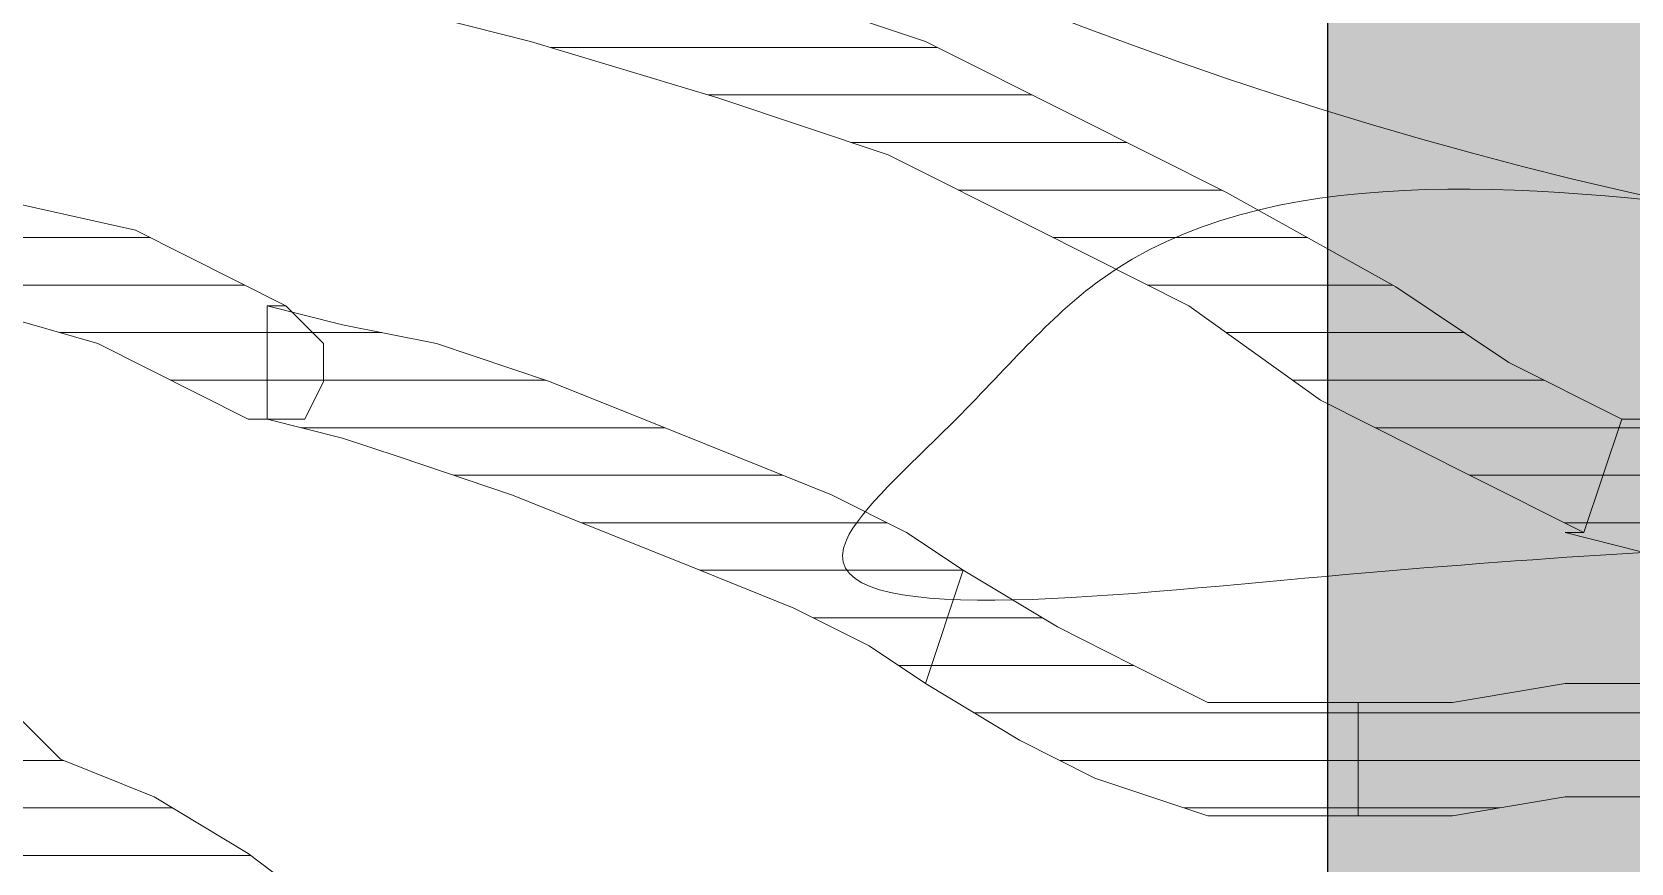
# Model space of a CAD drawing. Header units: centimetres. Extents: x 54005 to 61405, y 90310 to 94744.
# Drawn here: x 56643.234 to 56647.44, y 91602.886 to 91605.072 of the extents above; entities that cross this region are included whole.
import ezdxf

# ---------------------------------------------------------------- set-up
doc = ezdxf.new("R2010")
doc.units = ezdxf.units.CM
doc.header["$LTSCALE"] = 25
doc.linetypes.add('DASHDOT2', pattern=[0.5, 0.25, -0.125, 0, -0.125])
doc.layers.get('0').update_dxf_attribs({"lineweight": 0})
doc.layers.add('BA_axis', color=5, linetype='DASHDOT2')
doc.layers.add('OC-Mutfak_Ekipman', color=252, linetype='Continuous')
pattern_1 = [(360, (-5108.51305, -673.59423), (1e-16, 0.125), [25])]

# ---------------------------------------------------------------- blocks, each defined once
blk = doc.blocks.new('salatabar')
at = {"layer": 'OC-Mutfak_Ekipman'}
h = blk.add_hatch(color=256, dxfattribs=at)
h.dxf.hatch_style = 1
h.paths.add_polyline_path([(93394.0447, -80809.4894, 0.414212), (93393.0448, -80808.4893, 0.41421), (93392.0447, -80809.4893), (93392.0331, -80957.4893, 0.414217), (93393.0331, -80958.4893, 0.414216), (93394.0331, -80957.4894)])
h.paths.add_polyline_path([(93402.0447, -80809.4899, 0.414217), (93401.0448, -80808.4899, 0.414216), (93400.0447, -80809.4898), (93400.0331, -80957.4898, 0.414212), (93401.0331, -80958.4899, 0.41421), (93402.0331, -80957.4899)])
h.paths.add_polyline_path([(93410.0447, -80809.4905, 0.414217), (93409.0448, -80808.4904, 0.41421), (93408.0447, -80809.4903), (93408.0331, -80957.4903, 0.414217), (93409.0331, -80958.4904, 0.41421), (93410.0331, -80957.4905)])
h.paths.add_polyline_path([(93416.0331, -80957.4908, 0.414217), (93417.0331, -80958.4909, 0.41421), (93418.0331, -80957.491), (93418.0447, -80809.491, 0.414217), (93417.0448, -80808.4909, 0.41421), (93416.0447, -80809.4908)])
h.paths.add_polyline_path([(93426.0447, -80809.4915, 0.414217), (93425.0448, -80808.4914, 0.41421), (93424.0447, -80809.4913), (93424.0331, -80957.4913, 0.414217), (93425.0331, -80958.4914, 0.41421), (93426.0331, -80957.4915)])
blk.add_line((93402.0331, -80957.4899), (93402.0447, -80809.4899), dxfattribs=at)
blk = doc.blocks.new('by')
at = {"ltscale": 30}
h = blk.add_hatch(dxfattribs=at)
h.set_pattern_fill('DC_LINES', color=256, scale=0.1, style=0)
h.set_pattern_definition(pattern_1)
edge = h.paths.add_edge_path(flags=0)
edge.add_line((6366.4187, 2203.9433), (6366.9128, 2203.844))
edge.add_line((6366.9128, 2203.844), (6367.4079, 2203.695))
edge.add_line((6367.4079, 2203.695), (6367.8532, 2203.5459))
edge.add_line((6367.8532, 2203.5459), (6368.2488, 2203.3472))
edge.add_line((6368.2488, 2203.3472), (6368.6452, 2203.1486))
edge.add_line((6368.6452, 2203.1486), (6369.0905, 2202.9002))
edge.add_line((6369.0905, 2202.9002), (6369.3874, 2202.7015))
edge.add_line((6369.3874, 2202.7015), (6369.6843, 2202.5524))
edge.add_line((6369.6843, 2202.5524), (6369.5847, 2202.2544))
edge.add_line((6369.5847, 2202.2544), (6369.2878, 2202.4034))
edge.add_line((6369.2878, 2202.4034), (6368.8923, 2202.6021))
edge.add_line((6368.8923, 2202.6021), (6368.5456, 2202.8505))
edge.add_line((6368.5456, 2202.8505), (6368.1501, 2203.0492))
edge.add_line((6368.1501, 2203.0492), (6367.7546, 2203.2479))
edge.add_line((6367.7546, 2203.2479), (6367.3093, 2203.3969))
edge.add_line((6367.3093, 2203.3969), (6366.8142, 2203.5459))
edge.add_line((6366.8142, 2203.5459), (6366.4187, 2203.6453))
h = blk.add_hatch(dxfattribs=at)
h.set_pattern_fill('DC_LINES', color=256, scale=0.1, style=0)
h.set_pattern_definition(pattern_1)
edge = h.paths.add_edge_path(flags=0)
edge.add_line((6366.4187, 2203.9433), (6366.9128, 2203.844))
edge.add_line((6366.9128, 2203.844), (6367.4079, 2203.695))
edge.add_line((6367.4079, 2203.695), (6367.8532, 2203.5459))
edge.add_line((6367.8532, 2203.5459), (6368.2488, 2203.3472))
edge.add_line((6368.2488, 2203.3472), (6368.6452, 2203.1486))
edge.add_line((6368.6452, 2203.1486), (6369.0905, 2202.9002))
edge.add_line((6369.0905, 2202.9002), (6369.3874, 2202.7015))
edge.add_line((6369.3874, 2202.7015), (6369.6843, 2202.5524))
edge.add_line((6369.6843, 2202.5524), (6369.5847, 2202.2544))
edge.add_line((6369.5847, 2202.2544), (6369.2878, 2202.4034))
edge.add_line((6369.2878, 2202.4034), (6368.8923, 2202.6021))
edge.add_line((6368.8923, 2202.6021), (6368.5456, 2202.8505))
edge.add_line((6368.5456, 2202.8505), (6368.1501, 2203.0492))
edge.add_line((6368.1501, 2203.0492), (6367.7546, 2203.2479))
edge.add_line((6367.7546, 2203.2479), (6367.3093, 2203.3969))
edge.add_line((6367.3093, 2203.3969), (6366.8142, 2203.5459))
edge.add_line((6366.8142, 2203.5459), (6366.4187, 2203.6453))
h = blk.add_hatch(dxfattribs=at)
h.set_pattern_fill('DC_LINES', color=256, scale=0.1, style=0)
h.set_pattern_definition(pattern_1)
edge = h.paths.add_edge_path(flags=0)
edge.add_line((6366.1218, 2202.5524), (6366.072, 2202.5524))
edge.add_line((6366.072, 2202.5524), (6365.6765, 2202.7512))
edge.add_line((6365.6765, 2202.7512), (6365.3298, 2202.8505))
edge.add_line((6365.3298, 2202.8505), (6365.0329, 2202.9002))
edge.add_line((6365.0329, 2202.9002), (6364.7859, 2202.9002))
edge.add_line((6364.7859, 2202.9002), (6364.6374, 2202.8505))
edge.add_line((6364.6374, 2202.8505), (6364.5388, 2202.8008))
edge.add_line((6364.5388, 2202.8008), (6364.489, 2202.7512))
edge.add_line((6364.489, 2202.7512), (6364.4392, 2202.7015))
edge.add_line((6364.4392, 2202.7015), (6364.1423, 2202.8008))
edge.add_line((6364.1423, 2202.8008), (6364.1921, 2202.9498))
edge.add_line((6364.1921, 2202.9498), (6364.3405, 2203.0989))
edge.add_line((6364.3405, 2203.0989), (6364.5388, 2203.1486))
edge.add_line((6364.5388, 2203.1486), (6364.7859, 2203.1982))
edge.add_line((6364.7859, 2203.1982), (6365.0329, 2203.1982))
edge.add_line((6365.0329, 2203.1982), (6365.3298, 2203.1486))
edge.add_line((6365.3298, 2203.1486), (6365.7751, 2203.0492))
edge.add_line((6365.7751, 2203.0492), (6366.1706, 2202.8505))
edge.add_line((6366.1706, 2202.8505), (6366.1218, 2202.8505))
edge.add_line((6366.1218, 2202.8505), (6366.1706, 2202.8505))
edge.add_line((6366.1706, 2202.8505), (6366.2702, 2202.7512))
edge.add_line((6366.2702, 2202.7512), (6366.2702, 2202.6518))
edge.add_line((6366.2702, 2202.6518), (6366.2204, 2202.5524))
edge.add_line((6366.2204, 2202.5524), (6366.072, 2202.5524))
h = blk.add_hatch(dxfattribs=at)
h.set_pattern_fill('DC_LINES', color=256, scale=0.1, style=0)
h.set_pattern_definition(pattern_1)
edge = h.paths.add_edge_path(flags=0)
edge.add_line((6366.1218, 2202.5524), (6366.072, 2202.5524))
edge.add_line((6366.072, 2202.5524), (6365.6765, 2202.7512))
edge.add_line((6365.6765, 2202.7512), (6365.3298, 2202.8505))
edge.add_line((6365.3298, 2202.8505), (6365.0329, 2202.9002))
edge.add_line((6365.0329, 2202.9002), (6364.7859, 2202.9002))
edge.add_line((6364.7859, 2202.9002), (6364.6374, 2202.8505))
edge.add_line((6364.6374, 2202.8505), (6364.5388, 2202.8008))
edge.add_line((6364.5388, 2202.8008), (6364.489, 2202.7512))
edge.add_line((6364.489, 2202.7512), (6364.4392, 2202.7015))
edge.add_line((6364.4392, 2202.7015), (6364.1423, 2202.8008))
edge.add_line((6364.1423, 2202.8008), (6364.1921, 2202.9498))
edge.add_line((6364.1921, 2202.9498), (6364.3405, 2203.0989))
edge.add_line((6364.3405, 2203.0989), (6364.5388, 2203.1486))
edge.add_line((6364.5388, 2203.1486), (6364.7859, 2203.1982))
edge.add_line((6364.7859, 2203.1982), (6365.0329, 2203.1982))
edge.add_line((6365.0329, 2203.1982), (6365.3298, 2203.1486))
edge.add_line((6365.3298, 2203.1486), (6365.7751, 2203.0492))
edge.add_line((6365.7751, 2203.0492), (6366.1706, 2202.8505))
edge.add_line((6366.1706, 2202.8505), (6366.1218, 2202.8505))
edge.add_line((6366.1218, 2202.8505), (6366.1706, 2202.8505))
edge.add_line((6366.1706, 2202.8505), (6366.2702, 2202.7512))
edge.add_line((6366.2702, 2202.7512), (6366.2702, 2202.6518))
edge.add_line((6366.2702, 2202.6518), (6366.2204, 2202.5524))
edge.add_line((6366.2204, 2202.5524), (6366.072, 2202.5524))
h = blk.add_hatch(dxfattribs=at)
h.set_pattern_fill('DC_LINES', color=256, scale=0.1, style=0)
h.set_pattern_definition(pattern_1)
edge = h.paths.add_edge_path(flags=0)
edge.add_line((6367.8532, 2201.857), (6367.7048, 2201.9564))
edge.add_line((6367.7048, 2201.9564), (6367.5066, 2202.0557))
edge.add_line((6367.5066, 2202.0557), (6367.2595, 2202.1551))
edge.add_line((6367.2595, 2202.1551), (6367.0124, 2202.2544))
edge.add_line((6367.0124, 2202.2544), (6366.7644, 2202.3538))
edge.add_line((6366.7644, 2202.3538), (6366.4685, 2202.4531))
edge.add_line((6366.4685, 2202.4531), (6366.32, 2202.5028))
edge.add_line((6366.32, 2202.5028), (6366.1218, 2202.5524))
edge.add_line((6366.1218, 2202.5524), (6366.1218, 2202.8505))
edge.add_line((6366.1218, 2202.8505), (6366.32, 2202.8008))
edge.add_line((6366.32, 2202.8008), (6366.5671, 2202.7512))
edge.add_line((6366.5671, 2202.7512), (6366.864, 2202.6518))
edge.add_line((6366.864, 2202.6518), (6367.1111, 2202.5524))
edge.add_line((6367.1111, 2202.5524), (6367.3581, 2202.4531))
edge.add_line((6367.3581, 2202.4531), (6367.6062, 2202.3538))
edge.add_line((6367.6062, 2202.3538), (6367.8034, 2202.2544))
edge.add_line((6367.8034, 2202.2544), (6367.9519, 2202.1551))
h = blk.add_hatch(dxfattribs=at)
h.set_pattern_fill('DC_LINES', color=256, scale=0.1, style=0)
h.set_pattern_definition(pattern_1)
edge = h.paths.add_edge_path(flags=0)
edge.add_line((6367.8532, 2201.857), (6367.7048, 2201.9564))
edge.add_line((6367.7048, 2201.9564), (6367.5066, 2202.0557))
edge.add_line((6367.5066, 2202.0557), (6367.2595, 2202.1551))
edge.add_line((6367.2595, 2202.1551), (6367.0124, 2202.2544))
edge.add_line((6367.0124, 2202.2544), (6366.7644, 2202.3538))
edge.add_line((6366.7644, 2202.3538), (6366.4685, 2202.4531))
edge.add_line((6366.4685, 2202.4531), (6366.32, 2202.5028))
edge.add_line((6366.32, 2202.5028), (6366.1218, 2202.5524))
edge.add_line((6366.1218, 2202.5524), (6366.1218, 2202.8505))
edge.add_line((6366.1218, 2202.8505), (6366.32, 2202.8008))
edge.add_line((6366.32, 2202.8008), (6366.5671, 2202.7512))
edge.add_line((6366.5671, 2202.7512), (6366.864, 2202.6518))
edge.add_line((6366.864, 2202.6518), (6367.1111, 2202.5524))
edge.add_line((6367.1111, 2202.5524), (6367.3581, 2202.4531))
edge.add_line((6367.3581, 2202.4531), (6367.6062, 2202.3538))
edge.add_line((6367.6062, 2202.3538), (6367.8034, 2202.2544))
edge.add_line((6367.8034, 2202.2544), (6367.9519, 2202.1551))
h = blk.add_hatch(dxfattribs=at)
h.set_pattern_fill('DC_LINES', color=256, scale=0.1, style=0)
h.set_pattern_definition(pattern_1)
edge = h.paths.add_edge_path(flags=0)
edge.add_line((6369.6843, 2202.5524), (6369.7331, 2202.5524))
edge.add_line((6369.7331, 2202.5524), (6369.8327, 2202.5028))
edge.add_line((6369.8327, 2202.5028), (6370.0798, 2202.4034))
edge.add_line((6370.0798, 2202.4034), (6370.4255, 2202.3538))
edge.add_line((6370.4255, 2202.3538), (6370.7722, 2202.2544))
edge.add_line((6370.7722, 2202.2544), (6371.1677, 2202.2047))
edge.add_line((6371.1677, 2202.2047), (6371.5642, 2202.1551))
edge.add_line((6371.5642, 2202.1551), (6371.9099, 2202.1054))
edge.add_line((6371.9099, 2202.1054), (6372.1579, 2202.0557))
edge.add_line((6372.1579, 2202.0557), (6372.1579, 2201.7576))
edge.add_line((6372.1579, 2201.7576), (6371.9099, 2201.8073))
edge.add_line((6371.9099, 2201.8073), (6371.5642, 2201.857))
edge.add_line((6371.5642, 2201.857), (6371.1677, 2201.9067))
edge.add_line((6371.1677, 2201.9067), (6370.7722, 2201.9564))
edge.add_line((6370.7722, 2201.9564), (6370.4255, 2202.0557))
edge.add_line((6370.4255, 2202.0557), (6370.0798, 2202.1054))
edge.add_line((6370.0798, 2202.1054), (6369.7331, 2202.2047))
edge.add_line((6369.7331, 2202.2047), (6369.5359, 2202.2544))
edge.add_line((6369.5359, 2202.2544), (6369.5847, 2202.2544))
h = blk.add_hatch(dxfattribs=at)
h.set_pattern_fill('DC_LINES', color=256, scale=0.1, style=0)
h.set_pattern_definition(pattern_1)
edge = h.paths.add_edge_path(flags=0)
edge.add_line((6369.6843, 2202.5524), (6369.7331, 2202.5524))
edge.add_line((6369.7331, 2202.5524), (6369.8327, 2202.5028))
edge.add_line((6369.8327, 2202.5028), (6370.0798, 2202.4034))
edge.add_line((6370.0798, 2202.4034), (6370.4255, 2202.3538))
edge.add_line((6370.4255, 2202.3538), (6370.7722, 2202.2544))
edge.add_line((6370.7722, 2202.2544), (6371.1677, 2202.2047))
edge.add_line((6371.1677, 2202.2047), (6371.5642, 2202.1551))
edge.add_line((6371.5642, 2202.1551), (6371.9099, 2202.1054))
edge.add_line((6371.9099, 2202.1054), (6372.1579, 2202.0557))
edge.add_line((6372.1579, 2202.0557), (6372.1579, 2201.7576))
edge.add_line((6372.1579, 2201.7576), (6371.9099, 2201.8073))
edge.add_line((6371.9099, 2201.8073), (6371.5642, 2201.857))
edge.add_line((6371.5642, 2201.857), (6371.1677, 2201.9067))
edge.add_line((6371.1677, 2201.9067), (6370.7722, 2201.9564))
edge.add_line((6370.7722, 2201.9564), (6370.4255, 2202.0557))
edge.add_line((6370.4255, 2202.0557), (6370.0798, 2202.1054))
edge.add_line((6370.0798, 2202.1054), (6369.7331, 2202.2047))
edge.add_line((6369.7331, 2202.2047), (6369.5359, 2202.2544))
edge.add_line((6369.5359, 2202.2544), (6369.5847, 2202.2544))
h = blk.add_hatch(dxfattribs=at)
h.set_pattern_fill('DC_LINES', color=256, scale=0.1, style=0)
h.set_pattern_definition(pattern_1)
edge = h.paths.add_edge_path(flags=0)
edge.add_line((6368.9909, 2201.5093), (6368.5954, 2201.5093))
edge.add_line((6368.5954, 2201.5093), (6368.2986, 2201.6087))
edge.add_line((6368.2986, 2201.6087), (6368.1003, 2201.708))
edge.add_line((6368.1003, 2201.708), (6367.8532, 2201.857))
edge.add_line((6367.8532, 2201.857), (6367.9519, 2202.1551))
edge.add_line((6367.9519, 2202.1551), (6368.1999, 2202.006))
edge.add_line((6368.1999, 2202.006), (6368.3972, 2201.9067))
edge.add_line((6368.3972, 2201.9067), (6368.5954, 2201.8073))
edge.add_line((6368.5954, 2201.8073), (6368.9909, 2201.8073))
h = blk.add_hatch(dxfattribs=at)
h.set_pattern_fill('DC_LINES', color=256, scale=0.1, style=0)
h.set_pattern_definition(pattern_1)
edge = h.paths.add_edge_path(flags=0)
edge.add_line((6368.9909, 2201.5093), (6368.5954, 2201.5093))
edge.add_line((6368.5954, 2201.5093), (6368.2986, 2201.6087))
edge.add_line((6368.2986, 2201.6087), (6368.1003, 2201.708))
edge.add_line((6368.1003, 2201.708), (6367.8532, 2201.857))
edge.add_line((6367.8532, 2201.857), (6367.9519, 2202.1551))
edge.add_line((6367.9519, 2202.1551), (6368.1999, 2202.006))
edge.add_line((6368.1999, 2202.006), (6368.3972, 2201.9067))
edge.add_line((6368.3972, 2201.9067), (6368.5954, 2201.8073))
edge.add_line((6368.5954, 2201.8073), (6368.9909, 2201.8073))
h = blk.add_hatch(dxfattribs=at)
h.set_pattern_fill('DC_LINES', color=256, scale=0.1, style=0)
h.set_pattern_definition(pattern_1)
edge = h.paths.add_edge_path(flags=0)
edge.add_line((6365.1814, 2201.9067), (6365.4294, 2201.8073))
edge.add_line((6365.4294, 2201.8073), (6365.5779, 2201.6583))
edge.add_line((6365.5779, 2201.6583), (6365.8249, 2201.559))
edge.add_line((6365.8249, 2201.559), (6366.072, 2201.4099))
edge.add_line((6366.072, 2201.4099), (6366.2702, 2201.2609))
edge.add_line((6366.2702, 2201.2609), (6366.5173, 2201.1616))
edge.add_line((6366.5173, 2201.1616), (6366.7155, 2201.0125))
edge.add_line((6366.7155, 2201.0125), (6366.864, 2200.9132))
edge.add_line((6366.864, 2200.9132), (6366.6657, 2200.6151))
edge.add_line((6366.6657, 2200.6151), (6366.5173, 2200.7145))
edge.add_line((6366.5173, 2200.7145), (6366.32, 2200.8635))
edge.add_line((6366.32, 2200.8635), (6366.1706, 2200.9629))
edge.add_line((6366.1706, 2200.9629), (6365.8747, 2201.1119))
edge.add_line((6365.8747, 2201.1119), (6365.7263, 2201.2609))
edge.add_line((6365.7263, 2201.2609), (6365.4782, 2201.3603))
edge.add_line((6365.4782, 2201.3603), (6365.2312, 2201.5093))
edge.add_line((6365.2312, 2201.5093), (6365.0827, 2201.6087))
h = blk.add_hatch(dxfattribs=at)
h.set_pattern_fill('DC_LINES', color=256, scale=0.1, style=0)
h.set_pattern_definition(pattern_1)
edge = h.paths.add_edge_path(flags=0)
edge.add_line((6365.1814, 2201.9067), (6365.4294, 2201.8073))
edge.add_line((6365.4294, 2201.8073), (6365.5779, 2201.6583))
edge.add_line((6365.5779, 2201.6583), (6365.8249, 2201.559))
edge.add_line((6365.8249, 2201.559), (6366.072, 2201.4099))
edge.add_line((6366.072, 2201.4099), (6366.2702, 2201.2609))
edge.add_line((6366.2702, 2201.2609), (6366.5173, 2201.1616))
edge.add_line((6366.5173, 2201.1616), (6366.7155, 2201.0125))
edge.add_line((6366.7155, 2201.0125), (6366.864, 2200.9132))
edge.add_line((6366.864, 2200.9132), (6366.6657, 2200.6151))
edge.add_line((6366.6657, 2200.6151), (6366.5173, 2200.7145))
edge.add_line((6366.5173, 2200.7145), (6366.32, 2200.8635))
edge.add_line((6366.32, 2200.8635), (6366.1706, 2200.9629))
edge.add_line((6366.1706, 2200.9629), (6365.8747, 2201.1119))
edge.add_line((6365.8747, 2201.1119), (6365.7263, 2201.2609))
edge.add_line((6365.7263, 2201.2609), (6365.4782, 2201.3603))
edge.add_line((6365.4782, 2201.3603), (6365.2312, 2201.5093))
edge.add_line((6365.2312, 2201.5093), (6365.0827, 2201.6087))
h = blk.add_hatch(dxfattribs=at)
h.set_pattern_fill('DC_LINES', color=256, scale=0.1, style=0)
h.set_pattern_definition(pattern_1)
edge = h.paths.add_edge_path(flags=0)
edge.add_line((6371.4646, 2201.4099), (6371.3659, 2201.4099))
edge.add_line((6371.3659, 2201.4099), (6371.0691, 2201.4596))
edge.add_line((6371.0691, 2201.4596), (6370.7722, 2201.5093))
edge.add_line((6370.7722, 2201.5093), (6370.4753, 2201.4596))
edge.add_line((6370.4753, 2201.4596), (6370.1286, 2201.5093))
edge.add_line((6370.1286, 2201.5093), (6369.8327, 2201.559))
edge.add_line((6369.8327, 2201.559), (6369.5359, 2201.559))
edge.add_line((6369.5359, 2201.559), (6369.239, 2201.5093))
edge.add_line((6369.239, 2201.5093), (6368.9909, 2201.5093))
edge.add_line((6368.9909, 2201.5093), (6368.9909, 2201.8073))
edge.add_line((6368.9909, 2201.8073), (6369.239, 2201.8073))
edge.add_line((6369.239, 2201.8073), (6369.5359, 2201.857))
edge.add_line((6369.5359, 2201.857), (6369.8327, 2201.857))
edge.add_line((6369.8327, 2201.857), (6370.1286, 2201.8073))
edge.add_line((6370.1286, 2201.8073), (6370.4753, 2201.857))
edge.add_line((6370.4753, 2201.857), (6370.7722, 2201.8073))
edge.add_line((6370.7722, 2201.8073), (6371.0691, 2201.7576))
edge.add_line((6371.0691, 2201.7576), (6371.3659, 2201.708))
edge.add_line((6371.3659, 2201.708), (6371.2673, 2201.708))
edge.add_line((6371.2673, 2201.708), (6371.3659, 2201.708))
edge.add_line((6371.3659, 2201.708), (6371.4646, 2201.6583))
edge.add_line((6371.4646, 2201.6583), (6371.5144, 2201.559))
edge.add_line((6371.5144, 2201.559), (6371.4646, 2201.4596))
edge.add_line((6371.4646, 2201.4596), (6371.3659, 2201.4099))
h = blk.add_hatch(dxfattribs=at)
h.set_pattern_fill('DC_LINES', color=256, scale=0.1, style=0)
h.set_pattern_definition(pattern_1)
edge = h.paths.add_edge_path(flags=0)
edge.add_line((6371.4646, 2201.4099), (6371.3659, 2201.4099))
edge.add_line((6371.3659, 2201.4099), (6371.0691, 2201.4596))
edge.add_line((6371.0691, 2201.4596), (6370.7722, 2201.5093))
edge.add_line((6370.7722, 2201.5093), (6370.4753, 2201.4596))
edge.add_line((6370.4753, 2201.4596), (6370.1286, 2201.5093))
edge.add_line((6370.1286, 2201.5093), (6369.8327, 2201.559))
edge.add_line((6369.8327, 2201.559), (6369.5359, 2201.559))
edge.add_line((6369.5359, 2201.559), (6369.239, 2201.5093))
edge.add_line((6369.239, 2201.5093), (6368.9909, 2201.5093))
edge.add_line((6368.9909, 2201.5093), (6368.9909, 2201.8073))
edge.add_line((6368.9909, 2201.8073), (6369.239, 2201.8073))
edge.add_line((6369.239, 2201.8073), (6369.5359, 2201.857))
edge.add_line((6369.5359, 2201.857), (6369.8327, 2201.857))
edge.add_line((6369.8327, 2201.857), (6370.1286, 2201.8073))
edge.add_line((6370.1286, 2201.8073), (6370.4753, 2201.857))
edge.add_line((6370.4753, 2201.857), (6370.7722, 2201.8073))
edge.add_line((6370.7722, 2201.8073), (6371.0691, 2201.7576))
edge.add_line((6371.0691, 2201.7576), (6371.3659, 2201.708))
edge.add_line((6371.3659, 2201.708), (6371.2673, 2201.708))
edge.add_line((6371.2673, 2201.708), (6371.3659, 2201.708))
edge.add_line((6371.3659, 2201.708), (6371.4646, 2201.6583))
edge.add_line((6371.4646, 2201.6583), (6371.5144, 2201.559))
edge.add_line((6371.5144, 2201.559), (6371.4646, 2201.4596))
edge.add_line((6371.4646, 2201.4596), (6371.3659, 2201.4099))
for p, q in [((6367.4079, 2203.695, -4.5045), (6367.8532, 2203.5459, -4.5045)), ((6367.4079, 2203.695, -4.5045), (6367.8532, 2203.5459, -4.5045)), ((6366.8142, 2203.5459, -4.5045), (6366.4187, 2203.6453, -4.5045)), ((6366.8142, 2203.5459, -4.5045), (6366.4187, 2203.6453, -4.5045)), ((6367.3093, 2203.3969, -4.5045), (6366.8142, 2203.5459, -4.5045)), ((6367.3093, 2203.3969, -4.5045), (6366.8142, 2203.5459, -4.5045)), ((6367.8532, 2203.5459, -4.5045), (6368.2488, 2203.3472, -4.5045)), ((6367.8532, 2203.5459, -4.5045), (6368.2488, 2203.3472, -4.5045)), ((6367.7546, 2203.2479, -4.5045), (6367.3093, 2203.3969, -4.5045)), ((6367.7546, 2203.2479, -4.5045), (6367.3093, 2203.3969, -4.5045)), ((6368.2488, 2203.3472, -4.5045), (6368.6452, 2203.1486, -4.5045)), ((6368.2488, 2203.3472, -4.5045), (6368.6452, 2203.1486, -4.5045)), ((6368.1501, 2203.0492, -4.5045), (6367.7546, 2203.2479, -4.5045)), ((6368.1501, 2203.0492, -4.5045), (6367.7546, 2203.2479, -4.5045)), ((6365.3298, 2203.1486, -4.5045), (6365.7751, 2203.0492, -4.5045)), ((6365.3298, 2203.1486, -4.5045), (6365.7751, 2203.0492, -4.5045)), ((6368.6452, 2203.1486, -4.5045), (6369.0905, 2202.9002, -4.5045)), ((6368.6452, 2203.1486, -4.5045), (6369.0905, 2202.9002, -4.5045)), ((6365.7751, 2203.0492, -4.5045), (6366.1706, 2202.8505, -4.5045)), ((6365.7751, 2203.0492, -4.5045), (6366.1706, 2202.8505, -4.5045)), ((6368.5456, 2202.8505, -4.5045), (6368.1501, 2203.0492, -4.5045)), ((6368.5456, 2202.8505, -4.5045), (6368.1501, 2203.0492, -4.5045)), ((6369.0905, 2202.9002, -4.5045), (6369.3874, 2202.7015, -4.5045)), ((6369.0905, 2202.9002, -4.5045), (6369.3874, 2202.7015, -4.5045)), ((6365.6765, 2202.7512, -4.5045), (6365.3298, 2202.8505, -4.5045)), ((6365.6765, 2202.7512, -4.5045), (6365.3298, 2202.8505, -4.5045)), ((6366.1706, 2202.8505, -4.5045), (6366.1218, 2202.8505, -4.5045)), ((6366.1218, 2202.8505, -4.5045), (6366.1706, 2202.8505, -4.5045)), ((6366.1218, 2202.5524, -4.5045), (6366.1218, 2202.8505, -4.5045)), ((6366.1218, 2202.8505, -4.5045), (6366.32, 2202.8008, -4.5045)), ((6366.1706, 2202.8505, -4.5045), (6366.1218, 2202.8505, -4.5045)), ((6366.1218, 2202.8505, -4.5045), (6366.1706, 2202.8505, -4.5045)), ((6366.1218, 2202.5524, -4.5045), (6366.1218, 2202.8505, -4.5045)), ((6366.1218, 2202.8505, -4.5045), (6366.32, 2202.8008, -4.5045)), ((6366.1706, 2202.8505, -4.5045), (6366.2702, 2202.7512, -4.5045)), ((6366.1706, 2202.8505, -4.5045), (6366.2702, 2202.7512, -4.5045)), ((6368.8923, 2202.6021, -4.5045), (6368.5456, 2202.8505, -4.5045)), ((6368.8923, 2202.6021, -4.5045), (6368.5456, 2202.8505, -4.5045)), ((6366.32, 2202.8008, -4.5045), (6366.5671, 2202.7512, -4.5045)), ((6366.32, 2202.8008, -4.5045), (6366.5671, 2202.7512, -4.5045)), ((6366.072, 2202.5524, -4.5045), (6365.6765, 2202.7512, -4.5045)), ((6366.072, 2202.5524, -4.5045), (6365.6765, 2202.7512, -4.5045)), ((6366.2702, 2202.7512, -4.5045), (6366.2702, 2202.6518, -4.5045)), ((6366.2702, 2202.7512, -4.5045), (6366.2702, 2202.6518, -4.5045)), ((6366.5671, 2202.7512, -4.5045), (6366.864, 2202.6518, -4.5045)), ((6366.5671, 2202.7512, -4.5045), (6366.864, 2202.6518, -4.5045)), ((6369.3874, 2202.7015, -4.5045), (6369.6843, 2202.5524, -4.5045)), ((6369.3874, 2202.7015, -4.5045), (6369.6843, 2202.5524, -4.5045)), ((6366.2702, 2202.6518, -4.5045), (6366.2204, 2202.5524, -4.5045)), ((6366.2702, 2202.6518, -4.5045), (6366.2204, 2202.5524, -4.5045)), ((6366.864, 2202.6518, -4.5045), (6367.1111, 2202.5524, -4.5045)), ((6366.864, 2202.6518, -4.5045), (6367.1111, 2202.5524, -4.5045)), ((6369.2878, 2202.4034, -4.5045), (6368.8923, 2202.6021, -4.5045)), ((6369.2878, 2202.4034, -4.5045), (6368.8923, 2202.6021, -4.5045)), ((6366.1218, 2202.5524, -4.5045), (6366.072, 2202.5524, -4.5045)), ((6366.2204, 2202.5524, -4.5045), (6366.072, 2202.5524, -4.5045)), ((6366.072, 2202.5524, -4.5045), (6366.1218, 2202.5524, -4.5045)), ((6366.1218, 2202.5524, -4.5045), (6366.072, 2202.5524, -4.5045)), ((6366.2204, 2202.5524, -4.5045), (6366.072, 2202.5524, -4.5045)), ((6366.072, 2202.5524, -4.5045), (6366.1218, 2202.5524, -4.5045)), ((6366.1218, 2202.5524, -4.5045), (6366.1218, 2202.5524, -4.5045)), ((6366.32, 2202.5028, -4.5045), (6366.1218, 2202.5524, -4.5045)), ((6366.1218, 2202.5524, -4.5045), (6366.1218, 2202.5524, -4.5045)), ((6366.32, 2202.5028, -4.5045), (6366.1218, 2202.5524, -4.5045)), ((6367.1111, 2202.5524, -4.5045), (6367.3581, 2202.4531, -4.5045)), ((6367.1111, 2202.5524, -4.5045), (6367.3581, 2202.4531, -4.5045)), ((6369.6843, 2202.5524, -4.5045), (6369.5847, 2202.2544, -4.5045)), ((6369.6843, 2202.5524, -4.5045), (6369.5847, 2202.2544, -4.5045)), ((6369.5847, 2202.2544, -4.5045), (6369.6843, 2202.5524, -4.5045)), ((6369.5847, 2202.2544, -4.5045), (6369.6843, 2202.5524, -4.5045)), ((6369.6843, 2202.5524, -4.5045), (6369.7331, 2202.5524, -4.5045)), ((6369.6843, 2202.5524, -4.5045), (6369.6843, 2202.5524, -4.5045)), ((6369.6843, 2202.5524, -4.5045), (6369.7331, 2202.5524, -4.5045)), ((6369.6843, 2202.5524, -4.5045), (6369.6843, 2202.5524, -4.5045)), ((6366.4685, 2202.4531, -4.5045), (6366.32, 2202.5028, -4.5045)), ((6366.4685, 2202.4531, -4.5045), (6366.32, 2202.5028, -4.5045)), ((6366.7644, 2202.3538, -4.5045), (6366.4685, 2202.4531, -4.5045)), ((6366.7644, 2202.3538, -4.5045), (6366.4685, 2202.4531, -4.5045)), ((6367.3581, 2202.4531, -4.5045), (6367.6062, 2202.3538, -4.5045)), ((6367.3581, 2202.4531, -4.5045), (6367.6062, 2202.3538, -4.5045)), ((6369.5847, 2202.2544, -4.5045), (6369.2878, 2202.4034, -4.5045)), ((6369.5847, 2202.2544, -4.5045), (6369.2878, 2202.4034, -4.5045)), ((6367.0124, 2202.2544, -4.5045), (6366.7644, 2202.3538, -4.5045)), ((6367.0124, 2202.2544, -4.5045), (6366.7644, 2202.3538, -4.5045)), ((6367.6062, 2202.3538, -4.5045), (6367.8034, 2202.2544, -4.5045)), ((6367.6062, 2202.3538, -4.5045), (6367.8034, 2202.2544, -4.5045)), ((6367.2595, 2202.1551, -4.5045), (6367.0124, 2202.2544, -4.5045)), ((6367.2595, 2202.1551, -4.5045), (6367.0124, 2202.2544, -4.5045)), ((6367.8034, 2202.2544, -4.5045), (6367.9519, 2202.1551, -4.5045)), ((6367.8034, 2202.2544, -4.5045), (6367.9519, 2202.1551, -4.5045)), ((6369.7331, 2202.2047, -4.5045), (6369.5359, 2202.2544, -4.5045)), ((6369.5359, 2202.2544, -4.5045), (6369.5847, 2202.2544, -4.5045)), ((6369.7331, 2202.2047, -4.5045), (6369.5359, 2202.2544, -4.5045)), ((6369.5359, 2202.2544, -4.5045), (6369.5847, 2202.2544, -4.5045)), ((6367.5066, 2202.0557, -4.5045), (6367.2595, 2202.1551, -4.5045)), ((6367.5066, 2202.0557, -4.5045), (6367.2595, 2202.1551, -4.5045)), ((6367.9519, 2202.1551, -4.5045), (6367.8532, 2201.857, -4.5045)), ((6367.9519, 2202.1551, -4.5045), (6367.8532, 2201.857, -4.5045)), ((6367.8532, 2201.857, -4.5045), (6367.9519, 2202.1551, -4.5045)), ((6367.8532, 2201.857, -4.5045), (6367.9519, 2202.1551, -4.5045)), ((6367.9519, 2202.1551, -4.5045), (6367.9519, 2202.1551, -4.5045)), ((6367.9519, 2202.1551, -4.5045), (6367.9519, 2202.1551, -4.5045)), ((6367.9519, 2202.1551, -4.5045), (6368.1999, 2202.006, -4.5045)), ((6367.9519, 2202.1551, -4.5045), (6368.1999, 2202.006, -4.5045)), ((6367.7048, 2201.9564, -4.5045), (6367.5066, 2202.0557, -4.5045)), ((6367.7048, 2201.9564, -4.5045), (6367.5066, 2202.0557, -4.5045)), ((6368.1999, 2202.006, -4.5045), (6368.3972, 2201.9067, -4.5045)), ((6368.1999, 2202.006, -4.5045), (6368.3972, 2201.9067, -4.5045)), ((6367.8532, 2201.857, -4.5045), (6367.7048, 2201.9564, -4.5045)), ((6367.8532, 2201.857, -4.5045), (6367.7048, 2201.9564, -4.5045)), ((6368.3972, 2201.9067, -4.5045), (6368.5954, 2201.8073, -4.5045)), ((6368.3972, 2201.9067, -4.5045), (6368.5954, 2201.8073, -4.5045)), ((6367.8532, 2201.857, -4.5045), (6367.8532, 2201.857, -4.5045)), ((6367.8532, 2201.857, -4.5045), (6367.8532, 2201.857, -4.5045)), ((6367.8532, 2201.857, -4.5045), (6367.8532, 2201.857, -4.5045)), ((6367.8532, 2201.857, -4.5045), (6367.8532, 2201.857, -4.5045)), ((6368.1003, 2201.708, -4.5045), (6367.8532, 2201.857, -4.5045)), ((6368.1003, 2201.708, -4.5045), (6367.8532, 2201.857, -4.5045)), ((6369.239, 2201.8073, -4.5045), (6369.5359, 2201.857, -4.5045)), ((6369.239, 2201.8073, -4.5045), (6369.5359, 2201.857, -4.5045)), ((6369.5359, 2201.857, -4.5045), (6369.8327, 2201.857, -4.5045)), ((6369.5359, 2201.857, -4.5045), (6369.8327, 2201.857, -4.5045)), ((6365.4294, 2201.8073, -4.5045), (6365.5779, 2201.6583, -4.5045)), ((6365.4294, 2201.8073, -4.5045), (6365.5779, 2201.6583, -4.5045)), ((6368.5954, 2201.8073, -4.5045), (6368.9909, 2201.8073, -4.5045)), ((6368.5954, 2201.8073, -4.5045), (6368.9909, 2201.8073, -4.5045)), ((6368.9909, 2201.5093, -4.5045), (6368.9909, 2201.8073, -4.5045)), ((6368.9909, 2201.8073, -4.5045), (6369.239, 2201.8073, -4.5045)), ((6368.9909, 2201.5093, -4.5045), (6368.9909, 2201.8073, -4.5045)), ((6368.9909, 2201.8073, -4.5045), (6369.239, 2201.8073, -4.5045)), ((6368.9909, 2201.8073, -4.5045), (6368.9909, 2201.8073, -4.5045)), ((6368.9909, 2201.8073, -4.5045), (6368.9909, 2201.5093, -4.5045)), ((6368.9909, 2201.8073, -4.5045), (6368.9909, 2201.8073, -4.5045)), ((6368.9909, 2201.8073, -4.5045), (6368.9909, 2201.5093, -4.5045)), ((6368.2986, 2201.6087, -4.5045), (6368.1003, 2201.708, -4.5045)), ((6368.2986, 2201.6087, -4.5045), (6368.1003, 2201.708, -4.5045)), ((6365.5779, 2201.6583, -4.5045), (6365.8249, 2201.559, -4.5045)), ((6365.5779, 2201.6583, -4.5045), (6365.8249, 2201.559, -4.5045)), ((6368.5954, 2201.5093, -4.5045), (6368.2986, 2201.6087, -4.5045)), ((6368.5954, 2201.5093, -4.5045), (6368.2986, 2201.6087, -4.5045)), ((6365.8249, 2201.559, -4.5045), (6366.072, 2201.4099, -4.5045)), ((6365.8249, 2201.559, -4.5045), (6366.072, 2201.4099, -4.5045)), ((6369.5359, 2201.559, -4.5045), (6369.239, 2201.5093, -4.5045)), ((6369.5359, 2201.559, -4.5045), (6369.239, 2201.5093, -4.5045)), ((6369.8327, 2201.559, -4.5045), (6369.5359, 2201.559, -4.5045)), ((6369.8327, 2201.559, -4.5045), (6369.5359, 2201.559, -4.5045)), ((6368.9909, 2201.5093, -4.5045), (6368.5954, 2201.5093, -4.5045)), ((6368.9909, 2201.5093, -4.5045), (6368.5954, 2201.5093, -4.5045)), ((6369.239, 2201.5093, -4.5045), (6368.9909, 2201.5093, -4.5045)), ((6369.239, 2201.5093, -4.5045), (6368.9909, 2201.5093, -4.5045)), ((6368.9909, 2201.5093, -4.5045), (6368.9909, 2201.5093, -4.5045)), ((6368.9909, 2201.5093, -4.5045), (6368.9909, 2201.5093, -4.5045)), ((6368.9909, 2201.5093, -4.5045), (6368.9909, 2201.5093, -4.5045)), ((6368.9909, 2201.5093, -4.5045), (6368.9909, 2201.5093, -4.5045)), ((6366.072, 2201.4099, -4.5045), (6366.2702, 2201.2609, -4.5045)), ((6366.072, 2201.4099, -4.5045), (6366.2702, 2201.2609, -4.5045))]:
    blk.add_line(p, q, dxfattribs=at)
blk.add_circle((6372.1727, 2213.8709, -4.5045), 11, dxfattribs=at)
blk.add_open_spline([(6371.2467, 2202.2365, -4.5045), (6370.6291, 2202.2381, -4.5045), (6369.6998, 2202.2405, -4.5045), (6367.2972, 2201.9731, -4.5045), (6367.9827, 2202.5829, -4.5045), (6368.5336, 2203.2537, -4.5045), (6370.3577, 2203.0877, -4.5045), (6371.6602, 2202.8553, -4.5045), (6372.4108, 2202.7213, -4.5045)], degree=3, knots=[0, 0, 0, 0, 2.397924, 3.60794, 4.016411, 4.564174, 6.316969, 8.70047, 8.70047, 8.70047, 8.70047], dxfattribs=at)

msp = doc.modelspace()

# ---------------------------------------------------------------- block references
msp.add_blockref('by', (50277.7312, 89401.5008, 4.5045))
at = {"layer": 'BA_axis', "linetype": 'ByBlock', "rotation": 180}
msp.add_blockref('salatabar', (150048.684, 10761.2009), dxfattribs=at)

doc.saveas('drawing.dxf')
